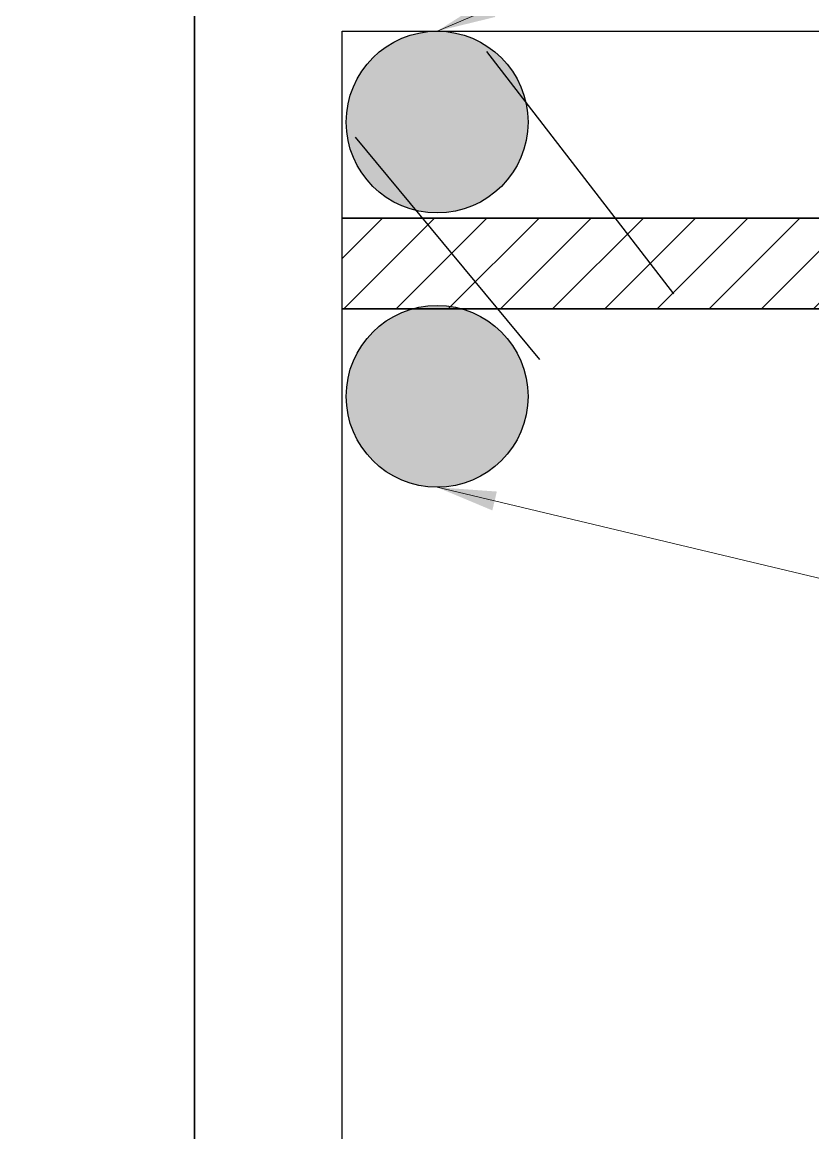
# Model space of a CAD drawing. Header units: inches. Extents: x -12071822 to 12321209, y -1222525 to 1319227.
# Drawn here: x 125101.96 to 125128.74, y 48675.21 to 48712.84 of the extents above; entities that cross this region are included whole.
import ezdxf

# ---------------------------------------------------------------- set-up
doc = ezdxf.new("R2010")
doc.units = ezdxf.units.IN
doc.header["$MEASUREMENT"] = 0
for name, color, linetype, lineweight in [('DIM', 6, 'Continuous', 9), ('OUTLINE', 1, 'Continuous', 25), ('REN', 242, 'Continuous', 30), ('TEXT', 255, 'Continuous', 35), ('WALL', 1, 'Continuous', 30), ('Windows', 151, 'Continuous', 15)]:
    doc.layers.add(name, color=color, linetype=linetype, lineweight=lineweight)
doc.styles.get("Standard").update_dxf_attribs({"font": 'arial.ttf'})
doc.dimstyles.get("Standard").update_dxf_attribs({"dimtxt": 6, "dimasz": 4, "dimexe": 0, "dimexo": 6, "dimgap": 3, "dimtad": 1, "dimdec": 0, "dimzin": 0, "dimdsep": 46, "dimlunit": 4, "dimtxsty": 'Standard', "dimblk": 'ARCHTICK', "dimcen": 0.09, "dimdle": 3, "dimclrd": 256, "dimadec": 0, "dimazin": 0, "dimtfac": 1, "dimtdec": 0, "dimtofl": 0, "dimtmove": 0, "dimatfit": 3, "dimfxl": 1, "dimfxlon": 1, "dimtolj": 1, "dimtzin": 0, "dimlwd": -1, "dimarcsym": 0})

# ---------------------------------------------------------------- blocks, each defined once
blk = doc.blocks.new('_ArchTick')
at = {"color": 0, "linetype": 'ByBlock', "const_width": 0.15}
blk.add_lwpolyline([(-0.5, -0.5), (0.5, 0.5)], dxfattribs=at)
blk = doc.blocks.new('JGKJFKFNF')
at = {"layer": 'OUTLINE'}
h = blk.add_hatch(color=256, dxfattribs=at)
h.dxf.hatch_style = 1
h.paths.add_polyline_path([(137076.452, -31599.4, 1), (137082.612, -31599.4, 1)])
h = blk.add_hatch(color=256, dxfattribs=at)
h.dxf.hatch_style = 1
h.paths.add_polyline_path([(137076.452, -31608.692, 1), (137082.612, -31608.692, 1)])
at = {"layer": 'TEXT'}
h = blk.add_hatch(dxfattribs=at)
h.set_pattern_fill('ANSI31', color=0, scale=10)
h.set_pattern_definition([(45, (34674.0915, -27340.7171), (-0.883883476, 0.883883476), [])])
h.paths.add_polyline_path([(137114.31, -31605.727), (137114.31, -31602.653), (137076.31, -31602.653), (137076.31, -31605.727)])
at = {"layer": 'REN', "lineweight": 30, "ltscale": 0.75}
for p, q in [((137076.31, -31596.32), (137114.31, -31596.32)), ((137076.31, -31684.388), (137076.31, -31596.32)), ((137081.203, -31597.009), (137087.537, -31605.217)), ((137076.752, -31599.916), (137083.001, -31607.44))]:
    blk.add_line(p, q, dxfattribs=at)
at = {"layer": 'TEXT', "color": 0}
for p, q in [((137076.31, -31602.653), (137114.31, -31602.653)), ((137076.31, -31605.727), (137114.31, -31605.727))]:
    blk.add_line(p, q, dxfattribs=at)
at = {"layer": 'TEXT'}
blk.add_lwpolyline([(137071.31, -31591.32), (137119.31, -31591.32), (137119.31, -31689.388), (137071.31, -31689.388)], close=True, dxfattribs=at)
at = {"layer": 'WALL', "lineweight": -2}
for centre in [(137079.532, -31599.4), (137079.532, -31608.692)]:
    blk.add_circle(centre, 3.08, dxfattribs=at)
at = {"layer": 'DIM'}
for points in [[(137079.532, -31596.32), (137122.877, -31577.886), (137156.323, -31577.886)], [(137079.532, -31611.772), (137122.877, -31622.099), (137156.323, -31616.9)]]:
    blk.add_leader(points, dimstyle='Standard', override={"dimasz": 2, "dimgap": 2}, dxfattribs=at)

msp = doc.modelspace()

# ---------------------------------------------------------------- linework, layer by layer
at = {"layer": 'Windows'}
msp.add_circle((127888.681, 49173.512), 6257.086, dxfattribs=at)

# ---------------------------------------------------------------- block references
at = {"layer": 'WALL'}
msp.add_blockref('JGKJFKFNF', (-11963.512, 80308.853), dxfattribs=at)

doc.saveas('drawing.dxf')
